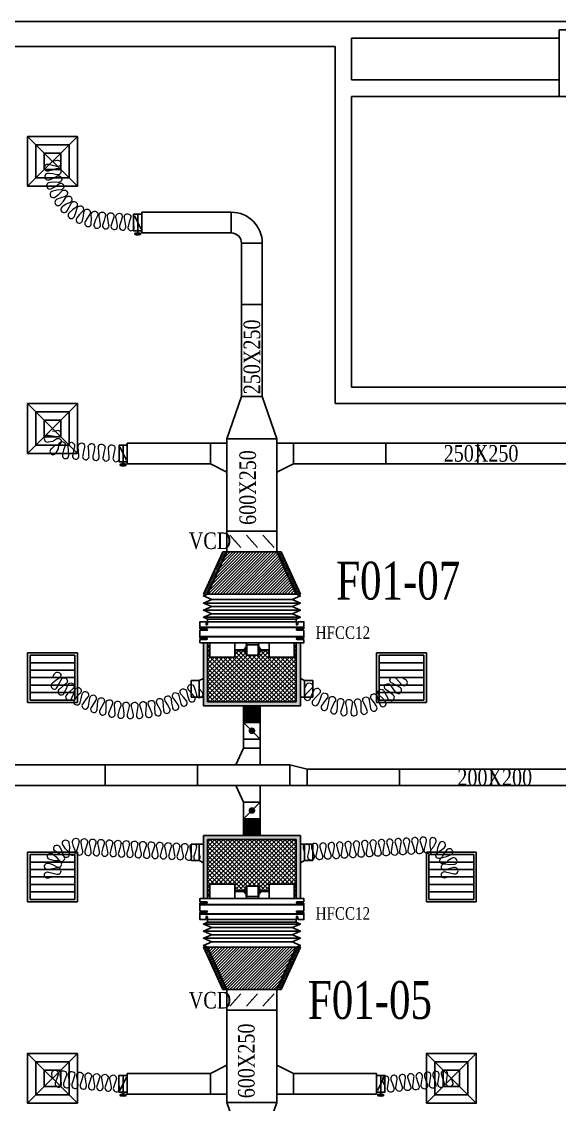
# Model space of a CAD drawing. Header units: metres. Extents: x 352651 to 1421851, y -87441 to -24441.
# Drawn here: x 400261 to 406733, y -69398 to -56360 of the extents above; entities that cross this region are included whole.
import ezdxf

# ---------------------------------------------------------------- set-up
doc = ezdxf.new("R2010")
doc.units = ezdxf.units.M
doc.header["$LTSCALE"] = 300
doc.header["$MEASUREMENT"] = 0
for name, color, linetype in [('bat noi mem', 4, 'CONTINUOUS'), ('CUAGIO', 2, 'CONTINUOUS'), ('KICH-THUOC', 9, 'CONTINUOUS'), ('KT', 1, 'CONTINUOUS'), ('thiet bi', 11, 'CONTINUOUS'), ('TUONG', 7, 'CONTINUOUS'), ('vach', 6, 'CONTINUOUS')]:
    doc.layers.add(name, color=color, linetype=linetype)
doc.layers.add('noi mem', color=5, linetype='BATTING', lineweight=0)
doc.styles.add('PHU', font='vntimeh.shx', dxfattribs={"width": 0.8})
doc.styles.add('ROMANS', font='romans.shx', dxfattribs={"width": 0.75, "bigfont": 'romancvn.shx'})
doc.linetypes.add('BATTING', pattern='A,0.0001,-0.1,[134,ltypeshp.shx,S=0.1,R=0,X=-0.1,Y=0],-0.2,[134,ltypeshp.shx,S=0.1,R=180,X=0.1,Y=0],-0.1', length=0.4001)
pattern_1 = [(0, (-58153.95, 217770.134), (6.25, -12.5), [0, -12.5])]
pattern_2 = [(4e-13, (-58153.95, -348529.283), (6.25, 12.5), [0, -12.5])]

# ---------------------------------------------------------------- blocks, each defined once
blk = doc.blocks.new('cot1')
at = {"layer": 'vach'}
blk.add_lwpolyline([(-400, -400), (400, -400), (400, 400), (-400, 400)], close=True, dxfattribs=at)
blk = doc.blocks.new('SAD')
at = {"layer": 'CUAGIO', "color": 8}
for p, q in [((-300, -300), (300, 300)), ((300, -300), (-300, 300))]:
    blk.add_line(p, q, dxfattribs=at)
at = {"layer": 'CUAGIO'}
blk.add_lwpolyline([(300, -300), (300, 300), (-300, 300), (-300, -300)], close=True, dxfattribs=at)
at = {"layer": 'CUAGIO', "color": 8}
for points in [[(200, -200), (200, 200), (-200, 200), (-200, -200)], [(100, -100), (100, 100), (-100, 100), (-100, -100)]]:
    blk.add_lwpolyline(points, close=True, dxfattribs=at)
blk = doc.blocks.new('SAG')
at = {"layer": 'CUAGIO'}
for p, q in [((-300, 300), (-300, -300)), ((300, 300), (-300, 300)), ((300, -300), (300, 300)), ((-300, -300), (300, -300))]:
    blk.add_line(p, q, dxfattribs=at)
at = {"layer": 'CUAGIO', "color": 8}
for p, q in [((-270, 270), (-270, -270)), ((270, 270), (-270, 270)), ((-180, -270), (-180, 270)), ((-90, -270), (-90, 270)), ((0, -270), (0, 270)), ((90, -270), (90, 270)), ((180, -270), (180, 270)), ((270, -270), (270, 270)), ((-270, -270), (270, -270))]:
    blk.add_line(p, q, dxfattribs=at)
blk = doc.blocks.new('bac noi mem')
at = {"layer": 'bat noi mem'}
for p, q in [((493887, -64673), (493867, -64693)), ((494067, -64693), (493867, -64693)), ((493867, -64693), (493887, -64713)), ((493887, -64713), (493867, -64733)), ((494067, -64733), (493867, -64733)), ((493867, -64733), (493887, -64753)), ((493887, -64753), (493867, -64773)), ((494067, -64773), (493867, -64773)), ((493867, -64773), (493887, -64793)), ((493887, -64793), (493867, -64813)), ((494047, -64673), (493887, -64673)), ((494047, -64713), (493887, -64713)), ((494047, -64753), (493887, -64753)), ((494047, -64793), (493887, -64793)), ((494047, -64673), (494067, -64693)), ((494067, -64693), (494047, -64713)), ((494047, -64713), (494067, -64733)), ((494067, -64733), (494047, -64753)), ((494047, -64753), (494067, -64773)), ((494067, -64773), (494047, -64793)), ((494047, -64793), (494067, -64813)), ((494067, -64813), (493867, -64813)), ((493867, -64813), (493887, -64833)), ((493887, -64833), (493867, -64853)), ((494067, -64853), (493867, -64853)), ((493867, -64853), (493887, -64873)), ((494047, -64833), (493887, -64833)), ((494047, -64873), (493887, -64873)), ((494067, -64813), (494047, -64833)), ((494047, -64833), (494067, -64853)), ((494067, -64853), (494047, -64873))]:
    blk.add_line(p, q, dxfattribs=at)
blk = doc.blocks.new('1-van gio D200')
at = {"layer": 'CUAGIO'}
h = blk.add_hatch(dxfattribs=at)
h.set_pattern_fill('ANSI31', color=256, scale=100, style=0)
edge = h.paths.add_edge_path()
edge.add_ellipse((486127, -58494), major_axis=(-38.1, 0), ratio=0.310482, start_angle=0, end_angle=360, ccw=False)
for p, q in [((486167, -58437), (486087, -58277)), ((486127, -58257), (486127, -58494))]:
    blk.add_line(p, q, dxfattribs=at)
at = {"layer": 'CUAGIO', "const_width": 3}
for points in [[(486127, -58457), (486177, -58457), (486177, -58257), (486077, -58257), (486077, -58457), (486127, -58457)], [(486167, -58437), (486087, -58277)], [(486127, -58257), (486127, -58494)]]:
    blk.add_lwpolyline(points, dxfattribs=at)
at = {"layer": 'CUAGIO'}
blk.add_lwpolyline([(486177, -58457), (486077, -58457), (486077, -58257), (486177, -58257)], close=True, dxfattribs=at)
at = {"layer": 'CUAGIO', "const_width": 5.35}
blk.add_lwpolyline([(486131, -58357, -1), (486123, -58357, -1)], format="xyb", close=True, dxfattribs=at)
at = {"layer": 'CUAGIO', "extrusion": (0, 0, -1)}
blk.add_ellipse((486127, -58494), major_axis=(-38.1, 0), ratio=0.310482, start_param=-1.570796, end_param=4.712389, dxfattribs=at)

msp = doc.modelspace()

# ---------------------------------------------------------------- hatches: boundary and pattern name
at = {"layer": 'CUAGIO'}
h = msp.add_hatch(dxfattribs=at)
h.set_pattern_fill('DOTS', color=256, scale=200, style=0)
h.set_pattern_definition(pattern_2)
h.paths.add_polyline_path([(402499, -63254.1), (402449, -63254.1), (402682.5, -62744.1), (402732.5, -62744.1)])
h = msp.add_hatch(dxfattribs=at)
h.set_pattern_fill('DOTS', color=256, scale=200, style=0)
h.set_pattern_definition(pattern_2)
h.paths.add_polyline_path([(403332.5, -62744.1), (403382.5, -62744.1), (403616, -63254.1), (403566, -63254.1)])
h = msp.add_hatch(dxfattribs=at)
h.set_pattern_fill('DOTS', color=2, scale=200, style=0)
h.set_pattern_definition([(4e-13, (-148061.257, -7114.172), (6.25, 12.5), [0, -12.5])])
h.paths.add_polyline_path([(403616, -63839.6), (403566, -63839.6), (403566, -64549.6), (402499, -64549.6), (402499, -64167), (402499, -63839.6), (402449, -63839.6), (402449, -64182), (402449, -64599.6), (403616, -64599.6)])
at = {"layer": 'CUAGIO', "ltscale": 1.5}
h = msp.add_hatch(dxfattribs=at)
h.set_pattern_fill('ANSI37', color=9, scale=300, style=0)
h.set_pattern_definition([(45, (30900, -17690.582), (-26.5165043, 26.5165043), []), (135, (30900, -17690.582), (-26.5165043, -26.5165043), [])])
h.paths.add_polyline_path([(402971.6, -63990.2, -1), (402965.1, -63988.1), (402965.1, -63963.1), (402955.3, -63963.1), (402955.3, -63947.3), (402944.7, -63947.3), (402944.7, -63931.7), (402825.1, -63931.7), (402825.1, -64014.6), (402525.1, -64014.6), (402525.1, -63839.6), (402499, -63839.6), (402499, -64182), (402499, -64549.6), (403566, -64549.6), (403566, -63839.6), (403540, -63839.6), (403540, -64014.6), (403240, -64014.6), (403240, -63931.7), (403134.7, -63931.7), (403134.7, -63947.3), (403124.2, -63947.3), (403124.2, -63963.1), (403114.3, -63963.1), (403114.3, -63988.1, -0.9999991), (403107.8, -63990.2)])
at = {"layer": 'CUAGIO'}
h = msp.add_hatch(dxfattribs=at)
h.set_pattern_fill('DOTS', color=2, scale=200, style=0)
h.set_pattern_definition([(0, (-148061.257, -123644.977), (6.25, -12.5), [0, -12.5])])
h.paths.add_polyline_path([(403616, -66919.5), (403566, -66919.5), (403566, -66209.5), (402499, -66209.5), (402499, -66592.2), (402499, -66919.5), (402449, -66919.5), (402449, -66577.2), (402449, -66159.5), (403616, -66159.5)])
at = {"layer": 'CUAGIO', "ltscale": 1.5}
h = msp.add_hatch(dxfattribs=at)
h.set_pattern_fill('ANSI37', color=9, scale=300, style=0)
h.set_pattern_definition([(315, (30900, -113068.567), (-26.5165043, -26.5165043), []), (225, (30900, -113068.567), (-26.5165043, 26.5165043), [])])
h.paths.add_polyline_path([(402971.6, -66769, 1), (402965.1, -66771.1), (402965.1, -66796), (402955.3, -66796), (402955.3, -66811.8), (402944.7, -66811.8), (402944.7, -66827.5), (402825.1, -66827.5), (402825.1, -66744.5), (402525.1, -66744.5), (402525.1, -66919.5), (402499, -66919.5), (402499, -66577.2), (402499, -66209.5), (403566, -66209.5), (403566, -66919.5), (403540, -66919.5), (403540, -66744.5), (403240, -66744.5), (403240, -66827.5), (403134.7, -66827.5), (403134.7, -66811.8), (403124.2, -66811.8), (403124.2, -66796), (403114.3, -66796), (403114.3, -66771.1, 0.9999991), (403107.8, -66769)])
at = {"layer": 'CUAGIO'}
h = msp.add_hatch(dxfattribs=at)
h.set_pattern_fill('DOTS', color=256, scale=200, style=0)
h.set_pattern_definition(pattern_1)
h.paths.add_polyline_path([(402499, -67505), (402449, -67505), (402682.5, -68015), (402732.5, -68015)])
h = msp.add_hatch(dxfattribs=at)
h.set_pattern_fill('DOTS', color=256, scale=200, style=0)
h.set_pattern_definition(pattern_1)
h.paths.add_polyline_path([(403332.5, -68015), (403382.5, -68015), (403616, -67505), (403566, -67505)])
at = {"layer": 'KICH-THUOC'}
h = msp.add_hatch(dxfattribs=at)
h.set_pattern_fill('ANSI31', color=2, scale=200, style=0)
h.set_pattern_definition([(45, (-203304.336, -284.07), (-17.6776695, 17.6776695), [])])
h.paths.add_polyline_path([(403332.5, -62744.1), (402732.5, -62744.1), (402499, -63254.1), (403566, -63254.1)])
h = msp.add_hatch(dxfattribs=at)
h.set_pattern_fill('ANSI31', color=2, scale=200, style=0)
h.set_pattern_definition([(45, (-203304.336, 315.93), (-17.6776695, 17.6776695), [])])
h.paths.add_polyline_path([(403332.5, -68015), (402732.5, -68015), (402499, -67505), (403566, -67505)])

# ---------------------------------------------------------------- linework, layer by layer
at = {"layer": 'bat noi mem'}
for p, q in [((402449, -63361.3), (403616, -63361.3)), ((402499, -63254.1), (403566, -63254.1)), ((403566, -63254.1), (402499, -63254.1)), ((403516, -63318.4), (402549, -63318.4)), ((402449, -63447), (403616, -63447)), ((403516, -63404.1), (402549, -63404.1)), ((402549, -63489.9), (403516, -63489.9)), ((403616, -63532.7), (402449, -63532.7)), ((403616, -67226.4), (402449, -67226.4)), ((402549, -67269.3), (403516, -67269.3)), ((402449, -67312.1), (403616, -67312.1)), ((402449, -67397.9), (403616, -67397.9)), ((403516, -67355), (402549, -67355)), ((402499, -67505), (403566, -67505)), ((403566, -67505), (402499, -67505)), ((403516, -67440.7), (402549, -67440.7))]:
    msp.add_line(p, q, dxfattribs=at)
for points in [[(402499, -63554.1), (402449, -63532.7), (402549, -63489.9), (402449, -63447), (402549, -63404.1), (402449, -63361.3), (402549, -63318.4), (402449, -63275.6), (402499, -63254.1)], [(403566, -63554.1), (403616, -63532.7), (403516, -63489.9), (403616, -63447), (403516, -63404.1), (403616, -63361.3), (403516, -63318.4), (403616, -63275.6), (403566, -63254.1)], [(402499, -67205), (402449, -67226.4), (402549, -67269.3), (402449, -67312.1), (402549, -67355), (402449, -67397.9), (402549, -67440.7), (402449, -67483.6), (402499, -67505)], [(403566, -67205), (403616, -67226.4), (403516, -67269.3), (403616, -67312.1), (403516, -67355), (403616, -67397.9), (403516, -67440.7), (403616, -67483.6), (403566, -67505)]]:
    msp.add_lwpolyline(points, dxfattribs=at)
at = {"layer": 'CUAGIO'}
for p, q in [((401707.5, -58904.1), (401707.5, -58654.1)), ((401707.5, -58654.1), (402782.5, -58654.1)), ((402782.5, -58904.1), (402782.5, -58654.1)), ((401707.5, -58904.1), (402782.5, -58904.1)), ((402907.5, -59764.1), (402907.5, -59029.1)), ((402907.5, -59029.1), (403157.5, -59029.1)), ((403157.5, -59764.1), (403157.5, -59029.1)), ((401532.5, -61685.7), (401532.5, -61435.7)), ((401532.5, -61435.7), (402732.5, -61435.7)), ((402532.5, -61685.7), (402532.5, -61435.7)), ((409082.6, -61435.7), (403332.5, -61435.7)), ((403532.5, -61685.7), (403532.5, -61435.7)), ((404642.6, -61685.7), (404642.6, -61435.7)), ((405752.6, -61685.7), (405752.6, -61435.7)), ((402532.5, -61685.7), (401532.5, -61685.7)), ((402532.5, -61685.7), (402732.5, -61785.7)), ((403532.5, -61685.7), (403332.5, -61785.7)), ((403530.6, -61685.7), (409080.6, -61685.7)), ((403332.5, -62494.1), (402732.5, -62494.1)), ((402899.5, -62693.4), (402765.6, -62544.9)), ((403099.5, -62693.4), (402965.6, -62544.9)), ((403299.5, -62693.4), (403165.6, -62544.9)), ((402682.5, -62744.1), (402449, -63254.1)), ((402732.5, -62744.1), (402499, -63254.1)), ((402732.5, -62744.1), (402682.5, -62744.1)), ((402682.5, -62744.1), (403382.5, -62744.1)), ((402732.5, -62744.1), (402682.5, -62744.1)), ((403332.5, -62744.1), (403566, -63254.1)), ((403332.5, -62744.1), (403382.5, -62744.1)), ((403332.5, -62744.1), (403382.5, -62744.1)), ((403382.5, -62744.1), (403616, -63254.1)), ((403616, -63254.1), (402449, -63254.1)), ((402449, -63254.1), (403616, -63254.1)), ((402499, -63254.1), (403566, -63254.1)), ((403566, -63254.1), (402499, -63254.1)), ((402449, -64182), (402449, -63839.6)), ((402499, -64182), (402499, -63839.6)), ((403566, -64167), (403566, -63839.6)), ((403566, -63839.6), (403566, -63947.9)), ((402449, -64167), (402449, -64599.6)), ((402499, -64167), (402499, -64549.6)), ((402299.3, -64295.7), (402299.3, -64495.7)), ((402399, -64495.7), (402399, -64295.7)), ((402399, -64495.7), (402399, -64295.7)), ((402399, -64495.7), (402399, -64295.7)), ((403666, -64295.7), (403666, -64495.7)), ((403666, -64495.7), (403666, -64295.7)), ((403666, -64495.7), (403666, -64295.7)), ((403765.7, -64295.7), (403765.7, -64495.7)), ((402399, -64495.7), (402299.3, -64495.7)), ((403666, -64495.7), (403765.7, -64495.7)), ((403132.5, -64999.6), (402932.5, -64799.6)), ((402932.5, -64999.6), (403132.5, -64999.6)), ((402932.5, -65109.6), (402838.4, -65309.6)), ((403487.1, -65309.6), (397937.1, -65309.6)), ((403697.4, -65359.6), (403487.1, -65309.6)), ((410057.9, -65359.6), (403697.4, -65359.6)), ((403697.4, -65359.6), (403697.4, -65559.6)), ((404807.4, -65359.6), (404807.4, -65559.6)), ((405917.4, -65359.6), (405917.4, -65559.6)), ((402932.5, -65759.6), (402838.4, -65559.6)), ((403132.5, -65559.6), (403132.5, -65959.5)), ((402932.5, -65959.5), (402932.5, -65759.6)), ((402932.5, -65759.6), (403132.5, -65759.6)), ((403132.5, -65759.6), (402932.5, -65959.5)), ((403132.5, -65959.5), (402932.5, -65959.5)), ((402449, -66592.2), (402449, -66159.5)), ((402499, -66592.2), (402499, -66209.5)), ((403566, -66592.2), (403566, -66211.3)), ((402299.3, -66463.4), (402299.3, -66263.4)), ((402399, -66263.4), (402299.3, -66263.4)), ((402399, -66263.4), (402399, -66463.4)), ((402399, -66263.4), (402399, -66463.4)), ((402399, -66263.4), (402399, -66463.4)), ((403666, -66463.4), (403666, -66263.4)), ((403666, -66263.4), (403666, -66463.4)), ((403666, -66263.4), (403666, -66463.4)), ((403666, -66263.4), (403765.7, -66263.4)), ((403765.7, -66463.4), (403765.7, -66263.4)), ((402449, -66577.2), (402449, -66919.5)), ((402499, -66577.2), (402499, -66919.5)), ((403566, -66592.2), (403566, -66919.5)), ((403616, -67505), (402449, -67505)), ((402682.5, -68015), (402449, -67505)), ((402449, -67505), (403616, -67505)), ((402499, -67505), (403566, -67505)), ((403566, -67505), (402499, -67505)), ((402732.5, -68015), (402499, -67505)), ((403332.5, -68015), (403566, -67505)), ((403382.5, -68015), (403616, -67505)), ((402732.5, -68015), (402682.5, -68015)), ((402682.5, -68015), (403382.5, -68015)), ((402732.5, -68015), (402682.5, -68015)), ((403332.5, -68015), (403382.5, -68015)), ((403332.5, -68015), (403382.5, -68015)), ((402899.5, -68065.7), (402765.6, -68214.3)), ((403099.5, -68065.7), (402965.6, -68214.3)), ((403299.5, -68065.7), (403165.6, -68214.3)), ((403332.5, -68265), (402732.5, -68265)), ((402532.5, -69025), (402732.5, -68925)), ((403532.5, -69025), (403332.5, -68925)), ((402532.5, -69025), (401532.5, -69025)), ((401532.5, -69275), (401532.5, -69025)), ((402532.5, -69025), (402532.5, -69275)), ((403532.5, -69025), (404532.5, -69025)), ((403532.5, -69025), (403532.5, -69275)), ((404532.5, -69275), (404532.5, -69025)), ((401532.5, -69275), (402732.5, -69275)), ((404532.5, -69275), (403332.5, -69275))]:
    msp.add_line(p, q, dxfattribs=at)
at = {"layer": 'CUAGIO', "color": 2}
for p, q in [((403566, -63839.6), (403566, -64549.6)), ((403616, -63839.6), (403616, -64599.6)), ((403616, -64599.6), (402449, -64599.6)), ((403566, -64549.6), (402499, -64549.6)), ((402932.5, -65109.6), (402932.5, -64599.6)), ((403132.5, -65309.6), (403132.5, -64599.6)), ((402932.5, -64799.7), (403132.5, -64799.7)), ((402932.5, -65109.6), (403132.5, -65109.6)), ((402932.5, -65959.5), (402932.5, -66159.5)), ((403132.5, -65959.5), (403132.5, -66159.5)), ((403616, -66159.5), (402449, -66159.5)), ((403566, -66209.5), (402499, -66209.5)), ((403566, -66919.5), (403566, -66209.5)), ((403616, -66919.5), (403616, -66159.5))]:
    msp.add_line(p, q, dxfattribs=at)
at = {"layer": 'CUAGIO'}
for points in [[(402907.5, -60874.1), (402907.5, -59764.1), (403157.5, -59764.1), (403157.5, -60874.1)], [(403332.5, -61384.1), (402732.5, -61384.1), (402907.5, -60874.1), (403157.5, -60874.1)], [(402732.5, -62494.1), (403332.5, -62494.1), (403332.5, -62744.1), (402732.5, -62744.1)], [(402732.5, -68265), (403332.5, -68265), (403332.5, -68015), (402732.5, -68015)], [(402732.5, -69375), (403332.5, -69375), (403157.5, -69885), (402907.5, -69885)]]:
    msp.add_lwpolyline(points, close=True, dxfattribs=at)
at = {"layer": 'CUAGIO', "color": 2}
for points in [[(402732.5, -61384.1), (403332.5, -61384.1), (403332.5, -62494.1), (402732.5, -62494.1)], [(402732.5, -68265), (403332.5, -68265), (403332.5, -69375), (402732.5, -69375)]]:
    msp.add_lwpolyline(points, close=True, dxfattribs=at)
at = {"layer": 'CUAGIO'}
for points, const_width in [([(402827.5, -62619.1, 1), (402837.5, -62619.1, 1)], 10), ([(403027.5, -62619.1, 1), (403037.5, -62619.1, 1)], 10), ([(403227.5, -62619.1, 1), (403237.5, -62619.1, 1)], 10), ([(403052.5, -64899.6, 1), (403012.5, -64899.6, 1)], 40), ([(403052.5, -65859.5, -1), (403012.5, -65859.5, -1)], 40), ([(402827.5, -68140, -1), (402837.5, -68140, -1)], 10), ([(403027.5, -68140, -1), (403037.5, -68140, -1)], 10), ([(403227.5, -68140, -1), (403237.5, -68140, -1)], 10)]:
    msp.add_lwpolyline(points, format="xyb", close=True, dxfattribs=dict(at, const_width=const_width))
for points in [[(402449, -64270.5), (402399, -64295.7)], [(403616, -64270.5), (403666, -64295.7)], [(402299.3, -64295.7), (402399, -64295.7)], [(403765.7, -64295.7), (403666, -64295.7)], [(402449, -64495.7), (402399, -64495.7)], [(403616, -64495.7), (403666, -64495.7)], [(402449, -66263.4), (402399, -66263.4)], [(403616, -66263.4), (403666, -66263.4)], [(402299.3, -66463.4), (402399, -66463.4)], [(402449, -66488.7), (402399, -66463.4)], [(403616, -66488.7), (403666, -66463.4)], [(403765.7, -66463.4), (403666, -66463.4)]]:
    msp.add_lwpolyline(points, dxfattribs=at)
for radius in [375, 125]:
    msp.add_arc((402782.5, -59029.1), radius, 0, 90, dxfattribs=at)
at = {"layer": 'KICH-THUOC', "color": 2}
for p, q in [((401267.1, -65309.6), (401267.1, -65559.6)), ((402377.1, -65309.6), (402377.1, -65559.6)), ((403487.1, -65309.6), (403487.1, -65559.6)), ((403487.1, -65309.6), (403487.1, -65559.6)), ((397412.1, -65559.6), (410057.9, -65559.6))]:
    msp.add_line(p, q, dxfattribs=at)
at = {"layer": 'noi mem', "linetype": 'ByBlock', "ltscale": 1.5}
for points in [[(400632.5, -58041.4), (400682.5, -58029.4, -1.3333333), (400682.5, -58104.4), (400632.5, -58092.3), (400582.5, -58080.3, 1.3333333), (400582.5, -58155.3), (400632.5, -58143.2), (400681.4, -58129, -1.3333333), (400684.7, -58203.9), (400634.8, -58194), (400583.1, -58188.5, 1.3333333), (400592.7, -58262.9), (400641.3, -58244.5), (400687.1, -58222.3, -1.3333333), (400702.8, -58295.7), (400651.9, -58294.2), (400600.1, -58297.3, 1.3333333), (400621.8, -58369.1), (400666.7, -58342.9), (400708.2, -58313.4, -1.3333333), (400735.9, -58383.2), (400685.5, -58390.2), (400634.8, -58401.9, 1.3333333), (400668.2, -58469), (400708.1, -58435.7), (400744.2, -58399.8, -1.3333333), (400783, -58464), (400734.4, -58479.3), (400686.5, -58499.2, 1.3333333), (400730.5, -58559.9), (400764.3, -58520.4), (400793.9, -58479, -1.3333333), (400842.9, -58535.8), (400797.5, -58559), (400753.5, -58586.6, 1.3333333), (400807, -58639.1), (400833.8, -58594.6), (400856.1, -58548.9, -1.3333333), (400913.8, -58596.8), (400872.9, -58627.1), (400834.1, -58661.6, 1.3333333), (400895.6, -58704.6), (400914.6, -58656.3), (400929.1, -58607.4, -1.3333333), (400993.9, -58645.1), (400958.6, -58681.8), (400926, -58722.3, 1.3333333), (400993.8, -58754.5), (401004.6, -58703.6), (401010.7, -58653.1, -1.3333333), (401080.9, -58679.5), (401052.2, -58721.6), (401026.8, -58766.9, 1.3333333), (401098.9, -58787.4), (401101.1, -58735.4), (401098.8, -58684.6, -1.3333333), (401172.4, -58699), (401151, -58745.2), (401133.5, -58794.1, 1.3333333), (401208, -58802.4), (401201.6, -58750.8), (401193, -58700.1, -1.3333333), (401267.9, -58705.3), (401252.4, -58754.3), (401236.9, -58803.4, 1.3333333), (401311.7, -58808.6), (401303.1, -58757.9), (401294.6, -58707.2, -1.3333333), (401369.4, -58712.4), (401353.9, -58761.4), (401338.4, -58810.5, 1.3333333), (401413.2, -58815.7), (401404.6, -58765), (401396.1, -58714.2, -1.3333333), (401470.9, -58719.5), (401455.4, -58768.5), (401439.9, -58817.5, 1.3333333), (401514.7, -58822.8), (401506.2, -58772), (401497.6, -58721.3, -1.3333333), (401572.4, -58726.5), (401556.9, -58775.6), (401541.4, -58824.6, 1.3333333), (401616.2, -58829.8), (401607.7, -58779.1)], [(400632.5, -61289.6), (400682.5, -61282.5, -1.3333333), (400682.5, -61357.5), (400632.5, -61350.5), (400581.4, -61345, 1.3333333), (400583.7, -61420), (400634.4, -61411.4), (400674.2, -61386.4, -1.3333333), (400703.7, -61455.3), (400658.2, -61466.9), (400618.2, -61503.4, 1.3333333), (400675.8, -61551.4), (400704.5, -61505.6), (400708.1, -61458.5, -1.3333333), (400781.1, -61475.6), (400763.4, -61519.3), (400753.3, -61568.8, 1.3333333), (400828.2, -61573.4), (400824.3, -61523.1), (400820.3, -61472.8, -1.3333333), (400895.2, -61477.4), (400885.1, -61526.9), (400875, -61576.3, 1.3333333), (400949.9, -61581), (400945.9, -61530.6), (400942, -61480.3, -1.3333333), (401016.9, -61484.9), (401006.8, -61534.4), (400996.7, -61583.9, 1.3333333), (401071.5, -61588.5), (401067.6, -61538.2), (401063.7, -61487.8, -1.3333333), (401138.6, -61492.5), (401128.5, -61541.9), (401118.4, -61591.4, 1.3333333), (401193.2, -61596), (401189.3, -61545.7), (401185.4, -61495.3, -1.3333333), (401260.2, -61500), (401250.2, -61549.4), (401240.1, -61598.9, 1.3333333), (401314.9, -61603.5), (401311, -61553.2), (401307.1, -61502.9, -1.3333333), (401381.9, -61507.5), (401371.8, -61557), (401361.7, -61606.4, 1.3333333), (401436.6, -61611.1), (401432.7, -61560.7)], [(400635.1, -66663), (400585.1, -66675.3, -1.3333333), (400585.1, -66600.3), (400635.1, -66612.5), (400685.1, -66624.8, 1.3333333), (400685.1, -66549.8), (400635.1, -66562), (400583, -66569.3, -1.3333333), (400590.3, -66494.7), (400640, -66511.9), (400683.4, -66537.4, 1.3333333), (400704.5, -66465.4), (400654.2, -66463.5), (400603, -66451.2, -1.3333333), (400637.1, -66384.4), (400677.1, -66418.6), (400708.1, -66458.2, 1.3333333), (400754.1, -66399), (400708, -66378.8), (400664.9, -66348.6, -1.3333333), (400721.1, -66298.9), (400745.7, -66345.4), (400760.1, -66393.6, 1.3333333), (400824.6, -66355.3), (400789.1, -66319.6), (400760, -66275.7, -1.3333333), (400830.5, -66250.1), (400836.4, -66302.4), (400832.2, -66352.5, 1.3333333), (400906.2, -66340.5), (400886.2, -66294.3), (400874.5, -66243.3, -1.3333333), (400949.5, -66244.2), (400936.6, -66294.9), (400922.1, -66344.2, 1.3333333), (400997, -66347.8), (400987.1, -66297.2), (400977.2, -66246.7, -1.3333333), (401052.1, -66250.2), (401037.5, -66299.6), (401022.9, -66349, 1.3333333), (401097.8, -66352.5), (401087.9, -66302), (401078, -66251.4, -1.3333333), (401152.9, -66255), (401138.3, -66304.3), (401123.8, -66353.7, 1.3333333), (401198.7, -66357.2), (401188.8, -66306.7), (401178.9, -66256.2, -1.3333333), (401253.8, -66259.7), (401239.2, -66309.1), (401224.6, -66358.4, 1.3333333), (401299.5, -66361.9), (401289.6, -66311.4), (401279.7, -66260.9, -1.3333333), (401354.6, -66264.4), (401340.1, -66313.8), (401325.5, -66363.2, 1.3333333), (401400.4, -66366.7), (401390.5, -66316.2), (401380.6, -66265.6, -1.3333333), (401455.5, -66269.1), (401440.9, -66318.5), (401426.3, -66367.9, 1.3333333), (401501.2, -66371.4), (401491.3, -66320.9), (401481.4, -66270.4, -1.3333333), (401556.3, -66273.9), (401541.8, -66323.2), (401527.2, -66372.6, 1.3333333), (401602.1, -66376.1), (401592.2, -66325.6), (401582.3, -66275.1, -1.3333333), (401657.2, -66278.6), (401642.6, -66328), (401628, -66377.3, 1.3333333), (401702.9, -66380.9), (401693, -66330.3), (401683.1, -66279.8, -1.3333333), (401758.1, -66283.3), (401743.5, -66332.7), (401728.9, -66382.1, 1.3333333), (401803.8, -66385.6), (401793.9, -66335.1), (401784, -66284.5, -1.3333333), (401858.9, -66288.1), (401844.3, -66337.4), (401829.7, -66386.8, 1.3333333), (401904.7, -66390.3), (401894.7, -66339.8), (401884.8, -66289.3, -1.3333333), (401959.8, -66292.8), (401945.2, -66342.2), (401930.6, -66391.5, 1.3333333), (402005.5, -66395), (401995.6, -66344.5), (401985.7, -66294, -1.3333333), (402060.6, -66297.5), (402046, -66346.9), (402031.4, -66396.3, 1.3333333), (402106.4, -66399.8), (402096.5, -66349.2), (402086.6, -66298.7, -1.3333333), (402161.5, -66302.2), (402146.9, -66351.6), (402132.3, -66401, 1.3333333), (402207.2, -66404.5), (402197.3, -66354), (402187.4, -66303.5, -1.3333333), (402262.3, -66307), (402247.7, -66356.3), (402233.1, -66405.7, 1.3333333), (402308.1, -66409.2), (402298.2, -66358.7), (402288.3, -66308.2, -1.3333333), (402363.2, -66311.7), (402348.6, -66361.1), (402334, -66410.4, 1.3333333), (402408.9, -66414), (402399, -66363.4)], [(405412.5, -66659.6), (405362.4, -66671.4, -1.3333333), (405363.2, -66596.4), (405413.1, -66609.2), (405462.9, -66622.1, 1.3333333), (405463.7, -66547.1), (405413.6, -66558.9), (405365.9, -66575.2, -1.3333333), (405359.8, -66500.5), (405409.5, -66508.8), (405462.1, -66507.6, 1.3333333), (405442.7, -66435.1), (405396.5, -66460.3), (405357.7, -66492.4, -1.3333333), (405325.6, -66424.6), (405375.1, -66414.9), (405423.9, -66395.2, 1.3333333), (405380.2, -66334.2), (405345.8, -66374), (405320.7, -66417.7, -1.3333333), (405266.8, -66365.5), (405309.7, -66339), (405348.4, -66303.4, 1.3333333), (405286.1, -66261.7), (405268, -66311.1), (405259.9, -66360.9, -1.3333333), (405191.1, -66331), (405221.9, -66291.1), (405245.5, -66244.1, 1.3333333), (405172.5, -66227.1), (405172.9, -66279.7), (405182.9, -66329.1, -1.3333333), (405108, -66325.4), (405122.7, -66277.2), (405132.1, -66226.6, 1.3333333), (405057.3, -66230.9), (405072.5, -66280.1), (405087.8, -66329.3, -1.3333333), (405012.9, -66333.8), (405022.3, -66283.1), (405031.6, -66232.5, 1.3333333), (404956.8, -66236.9), (404972, -66286.1), (404987.3, -66335.3, -1.3333333), (404912.4, -66339.7), (404921.8, -66289.1), (404931.2, -66238.4, 1.3333333), (404856.3, -66242.9), (404871.6, -66292), (404886.8, -66341.2, -1.3333333), (404812, -66345.7), (404821.3, -66295), (404830.7, -66244.4, 1.3333333), (404755.8, -66248.8), (404771.1, -66298), (404786.4, -66347.2, -1.3333333), (404711.5, -66351.6), (404720.9, -66301), (404730.2, -66250.3, 1.3333333), (404655.4, -66254.8), (404670.6, -66303.9), (404685.9, -66353.1, -1.3333333), (404611.1, -66357.6), (404620.4, -66306.9), (404629.8, -66256.3, 1.3333333), (404554.9, -66260.7), (404570.2, -66309.9), (404585.5, -66359.1, -1.3333333), (404510.6, -66363.5), (404520, -66312.9), (404529.3, -66262.2, 1.3333333), (404454.4, -66266.7), (404469.7, -66315.8), (404485, -66365, -1.3333333), (404410.1, -66369.5), (404419.5, -66318.8), (404428.9, -66268.2, 1.3333333), (404354, -66272.6), (404369.3, -66321.8), (404384.5, -66371, -1.3333333), (404309.7, -66375.4), (404319, -66324.8), (404328.4, -66274.1, 1.3333333), (404253.5, -66278.6), (404268.8, -66327.7), (404284.1, -66376.9, -1.3333333), (404209.2, -66381.4), (404218.6, -66330.7), (404227.9, -66280.1, 1.3333333), (404153.1, -66284.5), (404168.3, -66333.7), (404183.6, -66382.9, -1.3333333), (404108.7, -66387.3), (404118.1, -66336.7), (404127.5, -66286, 1.3333333), (404052.6, -66290.5), (404067.9, -66339.6), (404083.1, -66388.8, -1.3333333), (404008.3, -66393.3), (404017.6, -66342.6), (404027, -66292, 1.3333333), (403952.1, -66296.4), (403967.4, -66345.6), (403982.7, -66394.8, -1.3333333), (403907.8, -66399.2), (403917.2, -66348.6), (403926.5, -66297.9, 1.3333333), (403851.7, -66302.4), (403866.9, -66351.5), (403882.2, -66400.7, -1.3333333), (403807.3, -66405.2), (403816.7, -66354.5), (403826.1, -66303.9, 1.3333333), (403751.2, -66308.3), (403766.5, -66357.5), (403781.8, -66406.7, -1.3333333), (403706.9, -66411.1), (403716.2, -66360.5), (403725.6, -66309.8, 1.3333333), (403650.7, -66314.2), (403666, -66363.4)], [(400632.5, -69084.6), (400624.2, -69033.7, -1.3333333), (400699, -69039.8), (400682.5, -69088.7), (400666.1, -69137.5, 1.3333333), (400740.8, -69143.6), (400732.5, -69092.7), (400724.2, -69041.9, -1.3333333), (400799, -69048), (400782.5, -69096.8), (400766.1, -69145.7, 1.3333333), (400840.8, -69151.8), (400832.5, -69100.9), (400824.2, -69050.1, -1.3333333), (400899, -69056.2), (400882.5, -69105), (400866.1, -69153.8, 1.3333333), (400940.8, -69159.9), (400932.5, -69109.1), (400924.2, -69058.3, -1.3333333), (400999, -69064.4), (400982.5, -69113.2), (400966.1, -69162, 1.3333333), (401040.8, -69168.1), (401032.5, -69117.3), (401024.2, -69066.4, -1.3333333), (401099, -69072.6), (401082.5, -69121.4), (401066.1, -69170.2, 1.3333333), (401140.8, -69176.3), (401132.5, -69125.5), (401124.2, -69074.6, -1.3333333), (401199, -69080.7), (401182.5, -69129.6), (401166.1, -69178.4, 1.3333333), (401240.8, -69184.5), (401232.5, -69133.6), (401224.2, -69082.8, -1.3333333), (401299, -69088.9), (401282.5, -69137.7), (401266.1, -69186.6, 1.3333333), (401340.8, -69192.7), (401332.5, -69141.8), (401324.2, -69091, -1.3333333), (401399, -69097.1), (401382.5, -69145.9), (401366.1, -69194.7, 1.3333333), (401440.8, -69200.8), (401432.5, -69150)], [(405430.6, -69083.4), (405447.3, -69132.1, -1.3333333), (405372.6, -69139.1), (405380.1, -69088.2), (405387.5, -69037.3, 1.3333333), (405312.8, -69044.2), (405329.5, -69092.9), (405346.2, -69141.5, -1.3333333), (405271.6, -69148.5), (405279, -69097.6), (405286.4, -69046.7, 1.3333333), (405211.7, -69053.7), (405228.5, -69102.3), (405245.2, -69151, -1.3333333), (405170.5, -69158), (405177.9, -69107), (405185.4, -69056.1, 1.3333333), (405110.7, -69063.1), (405127.4, -69111.8), (405144.1, -69160.4, -1.3333333), (405069.4, -69167.4), (405076.9, -69116.5), (405084.3, -69065.6, 1.3333333), (405009.6, -69072.6), (405026.3, -69121.2), (405043.1, -69169.9, -1.3333333), (404968.4, -69176.8), (404975.8, -69125.9), (404983.2, -69075, 1.3333333), (404908.6, -69082), (404925.3, -69130.7), (404942, -69179.3, -1.3333333), (404867.3, -69186.3), (404874.8, -69135.4), (404882.2, -69084.5, 1.3333333), (404807.5, -69091.4), (404824.2, -69140.1), (404840.9, -69188.7, -1.3333333), (404766.3, -69195.7), (404773.7, -69144.8), (404781.1, -69093.9, 1.3333333), (404706.4, -69100.9), (404723.2, -69149.5), (404739.9, -69198.2, -1.3333333), (404665.2, -69205.2), (404672.6, -69154.3), (404680.1, -69103.3, 1.3333333), (404605.4, -69110.3), (404622.1, -69159)]]:
    msp.add_lwpolyline(points, format="xyb", dxfattribs=at)
at = {"layer": 'noi mem', "ltscale": 1.5}
for points in [[(400632.5, -64259.6), (400657.3, -64214.8, -1.3333333), (400713.8, -64264.2), (400672.7, -64294.8), (400631.7, -64325.3, 1.3333333), (400688.1, -64374.7), (400713, -64329.9), (400736.5, -64284.8, -1.3333333), (400794.1, -64332.8), (400754, -64364.1), (400714.9, -64397.5, 1.3333333), (400774.5, -64443.1), (400796.5, -64396.6), (400816.3, -64349.7, -1.3333333), (400877.6, -64392.9), (400840.2, -64427.4), (400803.8, -64463.7, 1.3333333), (400866.8, -64504.4), (400885, -64456.4), (400901, -64408, -1.3333333), (400965.6, -64446.2), (400931.1, -64483.5), (400897.8, -64522.7, 1.3333333), (400963.8, -64558.2), (400978.1, -64508.8), (400990.2, -64459.4, -1.3333333), (401057.6, -64492.2), (401026.2, -64532.2), (400996.1, -64573.9, 1.3333333), (401064.8, -64604), (401075.1, -64553.6), (401083.2, -64503.4, -1.3333333), (401153, -64530.7), (401124.9, -64573.1), (401098.3, -64617.1, 1.3333333), (401169.2, -64641.6), (401175.4, -64590.6), (401179.4, -64539.8, -1.3333333), (401251.2, -64561.5), (401226.6, -64606), (401203.6, -64652, 1.3333333), (401276.2, -64670.7), (401278.3, -64619.3), (401278.2, -64568.4, -1.3333333), (401351.6, -64584.2), (401330.5, -64630.6), (401311.3, -64678.3, 1.3333333), (401385.2, -64691.1), (401383.2, -64639.7), (401379, -64589, -1.3333333), (401453.4, -64598.9), (401436.1, -64646.8), (401420.8, -64695.9, 1.3333333), (401495.5, -64702.7), (401489.4, -64651.7), (401481.2, -64601.5, -1.3333333), (401556.1, -64605.4), (401542.7, -64654.5), (401531.3, -64704.6, 1.3333333), (401606.3, -64705.5), (401596.2, -64655.1), (401584, -64605.7, -1.3333333), (401658.9, -64603.6), (401649.6, -64653.6), (401642.2, -64704.5, 1.3333333), (401717.1, -64699.4), (401702.9, -64649.9), (401686.8, -64601.7, -1.3333333), (401761.3, -64593.6), (401756, -64644.2), (401752.8, -64695.5, 1.3333333), (401827, -64684.4), (401808.8, -64636.2), (401788.9, -64589.4, -1.3333333), (401862.6, -64575.4), (401861.3, -64626.2), (401862.2, -64677.6, 1.3333333), (401935.3, -64660.6), (401913.4, -64614.1), (401889.8, -64569, -1.3333333), (401962.1, -64549.1), (401964.9, -64599.9), (401969.9, -64651.1, 1.3333333), (402041.4, -64628.3), (402015.8, -64583.7), (401988.7, -64540.6, -1.3333333), (402059.1, -64515), (402066, -64565.4), (402075.1, -64616, 1.3333333), (402144.5, -64587.5), (402115.4, -64545.1), (402084.9, -64504.4, -1.3333333), (402153.1, -64473.1), (402164, -64522.8), (402177.2, -64572.6, 1.3333333), (402244, -64538.6), (402211.7, -64498.7), (402178.3, -64460, -1.3333333), (402244, -64424), (402258.6, -64473), (402273.2, -64522, 1.3333333), (402338.9, -64485.9), (402305.4, -64447.2), (402271.8, -64408.6, -1.3333333), (402337.5, -64372.5), (402352.2, -64421.5), (402366.9, -64470.5, 1.3333333), (402432.6, -64434.3), (402399, -64395.7)], [(403666, -64395.7), (403686.7, -64349.3, -1.3333333), (403748.5, -64391.8), (403712.5, -64427.7), (403676.5, -64463.6, 1.3333333), (403738.3, -64506.1), (403758.9, -64459.6), (403779.6, -64413.2, -1.3333333), (403841.4, -64455.7), (403805.4, -64491.6), (403770.1, -64528.9, 1.3333333), (403832.9, -64569.8), (403852.7, -64522.4), (403868.1, -64474.5, -1.3333333), (403934, -64510.3), (403902.2, -64549.3), (403873.2, -64591.7, 1.3333333), (403941.7, -64622.2), (403953.7, -64572.2), (403961.3, -64522.4, -1.3333333), (404032.1, -64547.2), (404007, -64590.8), (403985.1, -64637.4, 1.3333333), (404057.7, -64656.4), (404061.5, -64605.1), (404061, -64554.8, -1.3333333), (404134.8, -64567.9), (404117, -64614.9), (404102.9, -64664.4, 1.3333333), (404177.6, -64671.5), (404173.1, -64620.3), (404164.5, -64570.7, -1.3333333), (404239.5, -64571.8), (404229.5, -64621.1), (404223.5, -64672.2, 1.3333333), (404298.4, -64667.3), (404285.8, -64617.4), (404269.3, -64569.9, -1.3333333), (404343.5, -64558.9), (404341.5, -64609.2), (404343.9, -64660.5, 1.3333333), (404416.9, -64643.7), (404396.5, -64596.5), (404372.6, -64552.2, -1.3333333), (404444.1, -64529.5), (404450.2, -64579.4), (404460.7, -64629.7, 1.3333333), (404530.2, -64601.4), (404502.4, -64558.1), (404471.8, -64518.2, -1.3333333), (404538.7, -64484.3), (404552.7, -64532.6), (404571.2, -64580.6, 1.3333333), (404635.1, -64541.4), (404600.8, -64503.2), (404564.1, -64468.7, -1.3333333), (404624.7, -64424.5), (404646.3, -64469.9), (404672.3, -64514.4, 1.3333333), (404729.1, -64465.4), (404689.1, -64433.2), (404647.4, -64405, -1.3333333), (404700.1, -64351.7), (404728.7, -64393.1), (404761.4, -64432.8, 1.3333333), (404809.7, -64375.3), (404765, -64349.9), (404719.5, -64327.4, -1.3333333), (404764.4, -64267.4), (404798.8, -64304.8), (404833.3, -64342.1, 1.3333333), (404878.2, -64282), (404832.5, -64259.6)]]:
    msp.add_lwpolyline(points, format="xyb", dxfattribs=at)
at = {"layer": 'thiet bi'}
for p, q in [((402499, -63554.1), (403566, -63554.1)), ((402499, -63554.1), (402499, -63585.6)), ((403566, -63554.1), (403566, -63585.6)), ((403658, -63651.6), (402407, -63651.6)), ((403658, -63656.6), (402407, -63656.6)), ((403658, -63762.6), (402407, -63762.6)), ((403658, -63767.6), (402407, -63767.6)), ((402968.4, -63861.7), (402968.4, -63839.6)), ((402971.6, -63864.1), (402971.6, -63990.2)), ((403107.8, -63864.1), (403107.8, -63990.2)), ((403111, -63861.7), (403111, -63839.6)), ((402944.7, -63922.6), (402825.1, -63922.6)), ((402825.1, -63922.6), (402825.1, -63931.7)), ((402944.7, -63931.7), (402825.1, -63931.7)), ((402955.3, -63906.9), (402944.7, -63906.9)), ((402944.7, -63906.9), (402944.7, -63947.3)), ((402955.3, -63947.3), (402944.7, -63947.3)), ((402965.1, -63891.2), (402955.3, -63891.2)), ((402955.3, -63891.2), (402955.3, -63963.1)), ((402965.1, -63963.1), (402955.3, -63963.1)), ((403114.3, -63891.2), (403124.2, -63891.2)), ((403114.3, -63963.1), (403124.2, -63963.1)), ((403124.2, -63891.2), (403124.2, -63963.1)), ((403124.2, -63906.9), (403134.7, -63906.9)), ((403124.2, -63947.3), (403134.7, -63947.3)), ((403134.7, -63906.9), (403134.7, -63947.3)), ((403240, -63922.6), (403134.7, -63922.6)), ((403240, -63931.7), (403134.7, -63931.7)), ((402944.7, -66827.5), (402825.1, -66827.5)), ((402825.1, -66836.5), (402825.1, -66827.5)), ((402944.7, -66836.5), (402825.1, -66836.5)), ((402944.7, -66852.2), (402944.7, -66811.8)), ((402955.3, -66811.8), (402944.7, -66811.8)), ((402955.3, -66852.2), (402944.7, -66852.2)), ((402955.3, -66868), (402955.3, -66796)), ((402965.1, -66796), (402955.3, -66796)), ((402965.1, -66868), (402955.3, -66868)), ((402971.6, -66895.1), (402971.6, -66769)), ((403107.8, -66895.1), (403107.8, -66769)), ((403114.3, -66796), (403124.2, -66796)), ((403114.3, -66868), (403124.2, -66868)), ((403124.2, -66868), (403124.2, -66796)), ((403124.2, -66811.8), (403134.7, -66811.8)), ((403124.2, -66852.2), (403134.7, -66852.2)), ((403134.7, -66852.2), (403134.7, -66811.8)), ((403240, -66827.5), (403134.7, -66827.5)), ((403240, -66836.5), (403134.7, -66836.5)), ((403658, -66991.5), (402407, -66991.5)), ((403658, -66996.5), (402407, -66996.5)), ((402968.4, -66897.4), (402968.4, -66919.5)), ((403111, -66897.4), (403111, -66919.5)), ((403658, -67102.5), (402407, -67102.5)), ((403658, -67107.5), (402407, -67107.5)), ((402499, -67205), (402499, -67173.5)), ((402499, -67205), (403566, -67205)), ((403566, -67205), (403566, -67173.5))]:
    msp.add_line(p, q, dxfattribs=at)
for points in [[(402481, -63585.6), (402407, -63585.6), (402407, -63673.1)], [(403568, -63585.6), (402497, -63585.6)], [(403658, -63673.1), (403658, -63585.6), (403584, -63585.6)], [(402407, -63689.1), (402407, -63784.1)], [(403658, -63689.1), (403658, -63784.1)], [(402407, -63800.1), (402407, -63839.6), (403658, -63839.6), (403658, -63800.1)], [(402407, -66959), (402407, -66919.5), (403658, -66919.5), (403658, -66959)], [(402407, -67070), (402407, -66975)], [(403658, -67070), (403658, -66975)], [(402481, -67173.5), (402407, -67173.5), (402407, -67086)], [(403658, -67086), (403658, -67173.5), (403584, -67173.5)], [(403568, -67173.5), (402497, -67173.5)]]:
    msp.add_lwpolyline(points, dxfattribs=at)
for points in [[(402481, -63585.6), (402481, -63617.6, 1), (402497, -63617.6), (402497, -63585.6)], [(403584, -63585.6), (403584, -63617.6, -1), (403568, -63617.6), (403568, -63585.6)], [(402407, -63689.1), (402489, -63689.1, 1), (402489, -63673.1), (402407, -63673.1)], [(403658, -63689.1), (403576, -63689.1, -1), (403576, -63673.1), (403658, -63673.1)], [(402407, -63800.1), (402489, -63800.1, 1), (402489, -63784.1), (402407, -63784.1)], [(403658, -63800.1), (403576, -63800.1, -1), (403576, -63784.1), (403658, -63784.1)], [(402407, -66959), (402489, -66959, -1), (402489, -66975), (402407, -66975)], [(403658, -66959), (403576, -66959, 1), (403576, -66975), (403658, -66975)], [(402407, -67070), (402489, -67070, -1), (402489, -67086), (402407, -67086)], [(402481, -67173.5), (402481, -67141.5, -1), (402497, -67141.5), (402497, -67173.5)], [(403658, -67070), (403576, -67070, 1), (403576, -67086), (403658, -67086)], [(403584, -67173.5), (403584, -67141.5, 1), (403568, -67141.5), (403568, -67173.5)]]:
    msp.add_lwpolyline(points, format="xyb", dxfattribs=at)
for points in [[(402525.1, -64014.6), (402825.1, -64014.6), (402825.1, -63839.6), (402525.1, -63839.6)], [(403114.3, -63990.2), (402965.1, -63990.2), (402965.1, -63864.1), (403114.3, -63864.1)], [(403540, -64014.6), (403240, -64014.6), (403240, -63839.6), (403540, -63839.6)], [(402525.1, -66744.5), (402825.1, -66744.5), (402825.1, -66919.5), (402525.1, -66919.5)], [(403540, -66744.5), (403240, -66744.5), (403240, -66919.5), (403540, -66919.5)], [(403114.3, -66769), (402965.1, -66769), (402965.1, -66895.1), (403114.3, -66895.1)]]:
    msp.add_lwpolyline(points, close=True, dxfattribs=at)
for centre, start, end in [((402968.4, -63865.2), 18.04953, 161.95047), ((403111, -63865.2), 18.04953, 161.95047), ((402968.4, -63989.1), 198.04953, 341.95047), ((403111, -63989.1), 198.04953, 341.95047), ((402968.4, -66770), 18.04953, 161.95047), ((403111, -66770), 18.04953, 161.95047), ((402968.4, -66894), 198.04953, 341.95047), ((403111, -66894), 198.04953, 341.95047)]:
    msp.add_arc(centre, 3.41, start, end, dxfattribs=at)
at = {"layer": 'TUONG'}
for p, q in [((398172.5, -56359.6), (413532.5, -56359.6)), ((404232.5, -57059.6), (404232.5, -56559.6)), ((404232.5, -56559.6), (406732.5, -56559.6)), ((399532.5, -56659.6), (404032.5, -56659.6)), ((404032.5, -60959.6), (404032.5, -56659.6)), ((406732.5, -57059.6), (404232.5, -57059.6)), ((406732.5, -57259.6), (404232.5, -57259.6)), ((404232.5, -60759.6), (404232.5, -57259.6)), ((410432.5, -60759.6), (404232.5, -60759.6)), ((407332.5, -60959.6), (404032.5, -60959.6))]:
    msp.add_line(p, q, dxfattribs=at)

# ---------------------------------------------------------------- block references
at = {"layer": 'CUAGIO', "xscale": -1}
for name, p, rotation in [('SAD', (400632.5, -58041.4), 180), ('SAD', (400632.5, -61259.6), 180), ('SAG', (400632.5, -64259.6), 270), ('SAG', (405432.5, -66659.6), 90)]:
    msp.add_blockref(name, p, dxfattribs=dict(at, rotation=rotation))
at = {"layer": 'CUAGIO'}
for name, p in [('1-van gio D200', (-84469.3, -421.7)), ('1-van gio D200', (-84644.3, -3203.4)), ('bac noi mem', (-90934.2, 73.3)), ('bac noi mem', (-90934.2, -1286.5)), ('SAD', (400632.5, -69084.6))]:
    msp.add_blockref(name, p, dxfattribs=at)
for p, rotation in [((404832.5, -64259.6), 90), ((400632.5, -66659.6), 270)]:
    msp.add_blockref('SAG', p, dxfattribs=dict(at, rotation=rotation))
at = {"layer": 'CUAGIO', "xscale": -1}
for name, p in [('SAD', (405432.5, -69084.6)), ('1-van gio D200', (887609.5, -10792.6)), ('1-van gio D200', (890709.5, -10792.6))]:
    msp.add_blockref(name, p, dxfattribs=at)
at = {"layer": 'vach'}
msp.add_blockref('cot1', (407132.5, -56859.6), dxfattribs=at)

# ---------------------------------------------------------------- texts
at = {"layer": 'CUAGIO', "color": 2, "char_height": 200, "width": 1355.253, "attachment_point": 1, "rotation": 90, "style": 'PHU'}
for s, insert in [('250x250', (402932.2, -60846.2)), ('600x250', (402881.3, -62420.2)), ('600x250', (402865, -69324.6))]:
    msp.add_mtext(s, dxfattribs=dict(at, insert=insert))
at = {"layer": 'CUAGIO', "color": 2, "char_height": 200, "style": 'PHU'}
for s, insert, width, attachment_point in [('250x250', (405340.7, -61458.3), 924.737, 1), ('VCD', (402272.8, -62510.7), 439.881, 1), ('200x200', (405505.3, -65359.6), 924.737, 1), ('VCD', (402272.8, -68248.4), 439.881, 7)]:
    msp.add_mtext(s, dxfattribs=dict(at, insert=insert, width=width, attachment_point=attachment_point))
at = {"layer": 'KT', "ltscale": 1.5, "char_height": 456.096, "width": 2517.297, "attachment_point": 1, "style": 'ROMANS'}
for s, insert in [('{\\fTimes New Roman|b0|i0|c0|p18;F01-07}', (404046.6, -62863.3)), ('{\\fTimes New Roman|b0|i0|c0|p18;F01-05}', (403706.6, -67913.3))]:
    msp.add_mtext(s, dxfattribs=dict(at, insert=insert))
at = {"layer": 'thiet bi', "char_height": 150, "width": 679.92, "style": 'PHU'}
for insert, attachment_point in [((403800, -63642.8), 1), ((403800, -67176.4), 7)]:
    msp.add_mtext('hfcc12', dxfattribs=dict(at, insert=insert, attachment_point=attachment_point))

doc.saveas('drawing.dxf')
